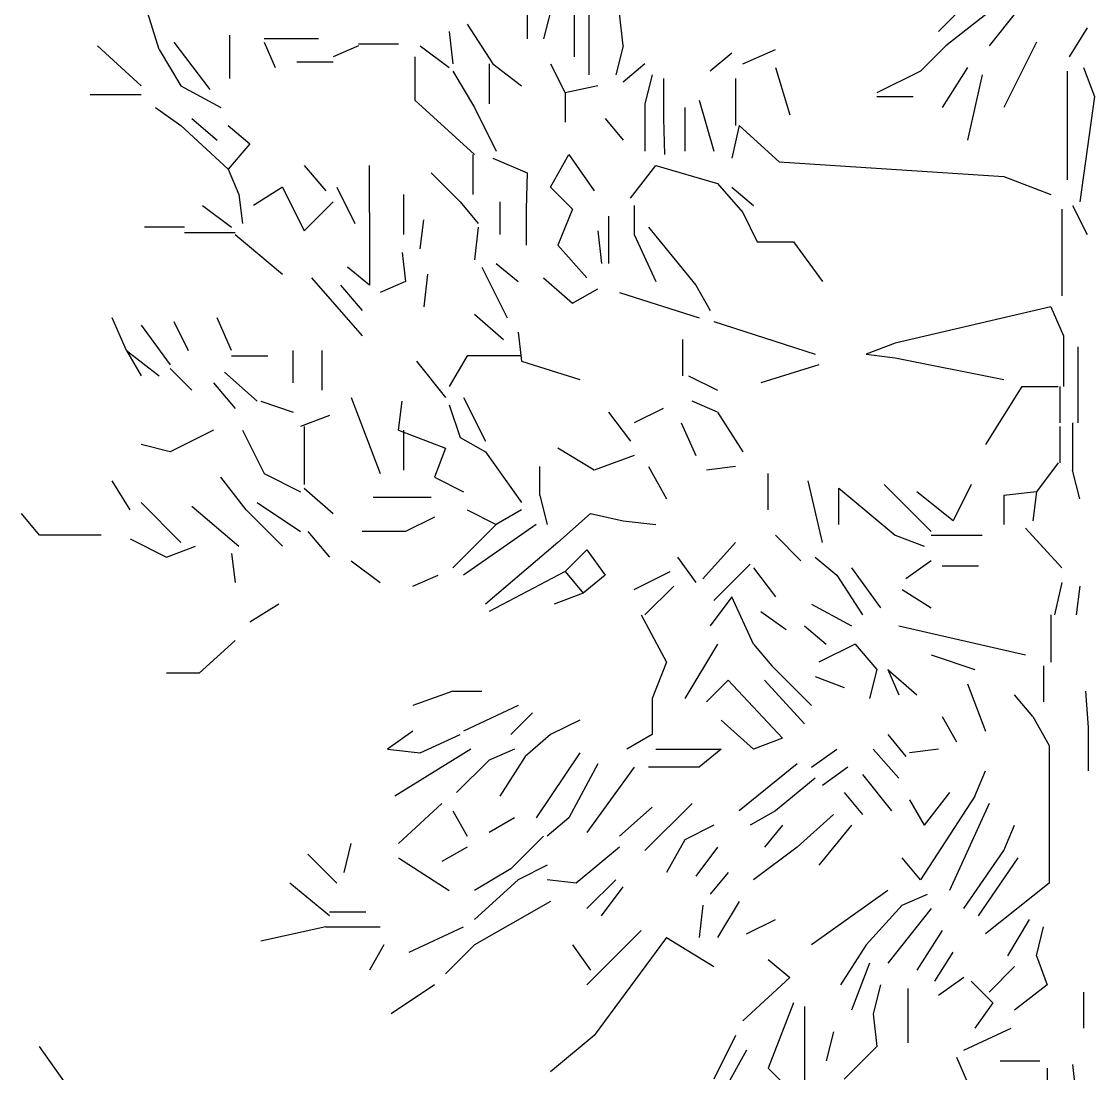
# Model space of a CAD drawing. Header units: metres. Extents: x -2.5 to 2, y 0 to 11.
# Drawn here: x -1.49 to 0.007, y 5.388 to 6.858 of the extents above; entities that cross this region are included whole.
import ezdxf

# ---------------------------------------------------------------- set-up
doc = ezdxf.new("R2010")
doc.units = ezdxf.units.M
doc.header["$LTSCALE"] = 0.2

msp = doc.modelspace()

# ---------------------------------------------------------------- linework, layer by layer
at = {"linetype": 'Continuous'}
for p, q in [((-0.7835, 6.9403), (-0.7835, 6.8339)), ((-0.7354, 6.9302), (-0.7607, 6.8339)), ((-0.7354, 6.9302), (-0.7607, 6.8339)), ((-0.7354, 6.9302), (-0.7607, 6.8339)), ((-0.1376, 6.915), (-0.2085, 6.8441)), ((-1.2977, 6.8187), (-1.318, 6.8846)), ((-0.7176, 6.8846), (-0.7176, 6.8086)), ((-0.6974, 6.8745), (-0.6974, 6.7833)), ((-0.1275, 6.8795), (-0.1984, 6.8238)), ((-0.1275, 6.8795), (-0.1984, 6.8238)), ((-0.1275, 6.8795), (-0.1984, 6.8238)), ((-0.0971, 6.8745), (-0.1376, 6.8238)), ((-0.6493, 6.8238), (-0.6543, 6.8694)), ((-0.8924, 6.8441), (-0.8874, 6.7985)), ((-0.8924, 6.8441), (-0.8874, 6.7985)), ((-0.8671, 6.8542), (-0.8316, 6.7985)), ((-0.0008, 6.8491), (-0.0261, 6.8086)), ((-0.0008, 6.8491), (-0.0261, 6.8086)), ((-0.0008, 6.8491), (-0.0261, 6.8086)), ((-1.2774, 6.8289), (-1.2268, 6.763)), ((-1.2774, 6.8289), (-1.2268, 6.763)), ((-1.2774, 6.8289), (-1.2268, 6.763)), ((-1.2774, 6.8289), (-1.2268, 6.763)), ((-1.2774, 6.8289), (-1.2268, 6.763)), ((-1.1989, 6.7782), (-1.1989, 6.839)), ((-1.0748, 6.8339), (-1.1508, 6.8339)), ((-1.1508, 6.8289), (-1.1356, 6.7934)), ((-0.9633, 6.8263), (-1.0191, 6.8263)), ((-0.9633, 6.8263), (-1.0191, 6.8263)), ((-0.0717, 6.8289), (-0.1173, 6.7377)), ((-0.0717, 6.8289), (-0.1173, 6.7377)), ((-1.323, 6.7681), (-1.3838, 6.8238)), ((-1.323, 6.7681), (-1.3838, 6.8238)), ((-1.323, 6.7681), (-1.3838, 6.8238)), ((-1.323, 6.7681), (-1.3838, 6.8238)), ((-1.323, 6.7681), (-1.3838, 6.8238)), ((-1.323, 6.7681), (-1.3838, 6.8238)), ((-1.2977, 6.8187), (-1.2673, 6.7681)), ((-1.2977, 6.8187), (-1.2673, 6.7681)), ((-1.2977, 6.8187), (-1.2673, 6.7681)), ((-1.2977, 6.8187), (-1.2673, 6.7681)), ((-1.0191, 6.8238), (-1.0545, 6.8086)), ((-1.0191, 6.8238), (-1.0545, 6.8086)), ((-1.0191, 6.8238), (-1.0545, 6.8086)), ((-1.0191, 6.8238), (-1.0545, 6.8086)), ((-1.0191, 6.8238), (-1.0545, 6.8086)), ((-1.0191, 6.8238), (-1.0545, 6.8086)), ((-1.0191, 6.8238), (-1.0545, 6.8086)), ((-0.9329, 6.8238), (-0.8924, 6.7934)), ((-0.6493, 6.8238), (-0.6594, 6.7833)), ((-0.6493, 6.8238), (-0.6594, 6.7833)), ((-0.6493, 6.8238), (-0.6594, 6.7833)), ((-0.6493, 6.8238), (-0.6594, 6.7833)), ((-0.6493, 6.8238), (-0.6594, 6.7833)), ((-0.6493, 6.8238), (-0.6594, 6.7833)), ((-0.6493, 6.8238), (-0.6594, 6.7833)), ((-0.6493, 6.8238), (-0.6594, 6.7833)), ((-0.4973, 6.8137), (-0.5277, 6.7883)), ((-0.4821, 6.7985), (-0.4365, 6.8187)), ((-0.1984, 6.8238), (-0.2338, 6.7883)), ((-1.0545, 6.801), (-1.1052, 6.801)), ((-1.0545, 6.801), (-1.1052, 6.801)), ((-1.0545, 6.801), (-1.1052, 6.801)), ((-1.0545, 6.801), (-1.1052, 6.801)), ((-0.9405, 6.8086), (-0.9405, 6.7478)), ((-0.8367, 6.7985), (-0.8367, 6.7428)), ((-0.8316, 6.7985), (-0.7911, 6.7681)), ((-0.8316, 6.7985), (-0.7911, 6.7681)), ((-0.8316, 6.7985), (-0.7911, 6.7681)), ((-0.8316, 6.7985), (-0.7911, 6.7681)), ((-0.8316, 6.7985), (-0.7911, 6.7681)), ((-0.8316, 6.7985), (-0.7911, 6.7681)), ((-0.8316, 6.7985), (-0.7911, 6.7681)), ((-0.8316, 6.7985), (-0.7911, 6.7681)), ((-0.8316, 6.7985), (-0.7911, 6.7681)), ((-0.8316, 6.7985), (-0.7911, 6.7681)), ((-0.8316, 6.7985), (-0.7911, 6.7681)), ((-0.8316, 6.7985), (-0.7911, 6.7681)), ((-0.8316, 6.7985), (-0.7911, 6.7681)), ((-0.8316, 6.7985), (-0.7911, 6.7681)), ((-0.8316, 6.7985), (-0.7911, 6.7681)), ((-0.8316, 6.7985), (-0.7911, 6.7681)), ((-0.8316, 6.7985), (-0.7911, 6.7681)), ((-0.8316, 6.7985), (-0.7911, 6.7681)), ((-0.8316, 6.7985), (-0.7911, 6.7681)), ((-0.8316, 6.7985), (-0.7911, 6.7681)), ((-0.8316, 6.7985), (-0.7911, 6.7681)), ((-0.8316, 6.7985), (-0.7911, 6.7681)), ((-0.8316, 6.7985), (-0.7911, 6.7681)), ((-0.8316, 6.7985), (-0.7911, 6.7681)), ((-0.8316, 6.7985), (-0.7911, 6.7681)), ((-0.7506, 6.7985), (-0.7303, 6.758)), ((-0.6189, 6.7985), (-0.6493, 6.7731)), ((-0.6189, 6.7985), (-0.6493, 6.7731)), ((-0.6189, 6.7985), (-0.6493, 6.7731)), ((-0.8874, 6.7883), (-0.8569, 6.7377)), ((-0.8874, 6.7883), (-0.8569, 6.7377)), ((-0.6087, 6.7833), (-0.6189, 6.7428)), ((-0.4365, 6.7934), (-0.4162, 6.7276)), ((-0.2338, 6.7883), (-0.2946, 6.758)), ((-0.168, 6.7934), (-0.2034, 6.7377)), ((-0.168, 6.7934), (-0.2034, 6.7377)), ((-0.1477, 6.7833), (-0.168, 6.6921)), ((-0.0287, 6.7883), (-0.0287, 6.6364)), ((-0.0287, 6.7883), (-0.0287, 6.6364)), ((-0.0287, 6.7883), (-0.0287, 6.6364)), ((-0.0287, 6.7883), (-0.0287, 6.6364)), ((-0.0287, 6.7883), (-0.0287, 6.6364)), ((-0.0287, 6.7883), (-0.0287, 6.6364)), ((-0.0287, 6.7883), (-0.0287, 6.6364)), ((-0.0287, 6.7883), (-0.0287, 6.6364)), ((-0.0287, 6.7883), (-0.0287, 6.6364)), ((-0.0059, 6.7934), (0.0093, 6.7529)), ((-1.2673, 6.7681), (-1.2116, 6.7377)), ((-1.2673, 6.7681), (-1.2116, 6.7377)), ((-0.6847, 6.7681), (-0.7303, 6.758)), ((-0.5923, 6.7225), (-0.5923, 6.7782)), ((-0.4922, 6.7782), (-0.4922, 6.7124)), ((-0.4922, 6.7782), (-0.4922, 6.7124)), ((-0.4922, 6.7782), (-0.4922, 6.7124)), ((-0.4922, 6.7782), (-0.4922, 6.7124)), ((-1.323, 6.7554), (-1.3939, 6.7554)), ((-1.323, 6.7554), (-1.3939, 6.7554)), ((-0.7303, 6.758), (-0.7303, 6.7174)), ((-0.2946, 6.7529), (-0.244, 6.7529)), ((-0.2946, 6.7529), (-0.244, 6.7529)), ((-0.2946, 6.7529), (-0.244, 6.7529)), ((-0.2946, 6.7529), (-0.244, 6.7529)), ((0.0093, 6.7529), (-0.0109, 6.606)), ((-1.3028, 6.7377), (-1.2673, 6.7124)), ((-1.3028, 6.7377), (-1.2673, 6.7124)), ((-1.3028, 6.7377), (-1.2673, 6.7124)), ((-0.9405, 6.7478), (-0.8569, 6.6718)), ((-0.8569, 6.7377), (-0.8266, 6.6769)), ((-0.6189, 6.7428), (-0.6189, 6.6769)), ((-0.5631, 6.7377), (-0.5631, 6.6769)), ((-0.5631, 6.7377), (-0.5631, 6.6769)), ((-0.5631, 6.7377), (-0.5631, 6.6769)), ((-0.5429, 6.7478), (-0.5226, 6.6769)), ((-0.5429, 6.7478), (-0.5226, 6.6769)), ((-1.2521, 6.7225), (-1.2166, 6.6921)), ((-1.2521, 6.7225), (-1.2166, 6.6921)), ((-1.2521, 6.7225), (-1.2166, 6.6921)), ((-1.2521, 6.7225), (-1.2166, 6.6921)), ((-0.6746, 6.7225), (-0.6493, 6.6921)), ((-0.591, 6.6718), (-0.5923, 6.7225)), ((-1.2673, 6.7124), (-1.2014, 6.6516)), ((-1.2673, 6.7124), (-1.2014, 6.6516)), ((-1.2014, 6.7124), (-1.171, 6.687)), ((-0.4871, 6.7124), (-0.4973, 6.6668)), ((-0.4871, 6.7124), (-0.4314, 6.6617)), ((-0.4871, 6.7124), (-0.4314, 6.6617)), ((-1.171, 6.687), (-1.2014, 6.6516)), ((-0.8595, 6.6718), (-0.8595, 6.6161)), ((-0.8595, 6.6718), (-0.8595, 6.6161)), ((-0.8595, 6.6718), (-0.8595, 6.6161)), ((-0.8316, 6.6668), (-0.7835, 6.6465)), ((-0.8316, 6.6668), (-0.7835, 6.6465)), ((-0.8316, 6.6668), (-0.7835, 6.6465)), ((-0.8316, 6.6668), (-0.7835, 6.6465)), ((-0.8316, 6.6668), (-0.7835, 6.6465)), ((-0.7506, 6.6262), (-0.7252, 6.6718)), ((-0.7252, 6.6718), (-0.6898, 6.6212)), ((-0.4314, 6.6617), (-0.1173, 6.6414)), ((-0.4314, 6.6617), (-0.1173, 6.6414)), ((-0.4314, 6.6617), (-0.1173, 6.6414)), ((-1.2014, 6.6516), (-1.1862, 6.6161)), ((-1.0951, 6.6566), (-1.0646, 6.6212)), ((-1.0951, 6.6566), (-1.0646, 6.6212)), ((-1.0951, 6.6566), (-1.0646, 6.6212)), ((-1.0039, 6.5908), (-1.0039, 6.6566)), ((-1.0039, 6.5908), (-1.0039, 6.6566)), ((-0.6391, 6.611), (-0.6037, 6.6566)), ((-0.6037, 6.6566), (-0.5175, 6.6313)), ((-0.8772, 6.606), (-0.9177, 6.6465)), ((-0.8772, 6.606), (-0.9177, 6.6465)), ((-0.8772, 6.606), (-0.9177, 6.6465)), ((-0.7835, 6.6465), (-0.7848, 6.5958)), ((-0.7835, 6.6465), (-0.7848, 6.5958)), ((-0.7835, 6.6465), (-0.7848, 6.5958)), ((-0.7835, 6.6465), (-0.7848, 6.5958)), ((-0.7835, 6.6465), (-0.7848, 6.5958)), ((-0.1173, 6.6414), (-0.0515, 6.6161)), ((-0.1173, 6.6414), (-0.0515, 6.6161)), ((-0.1173, 6.6414), (-0.0515, 6.6161)), ((-1.1254, 6.6262), (-1.166, 6.6009)), ((-1.1254, 6.6262), (-1.166, 6.6009)), ((-1.1254, 6.6262), (-1.0951, 6.5654)), ((-1.1254, 6.6262), (-1.0951, 6.5654)), ((-1.1254, 6.6262), (-1.0951, 6.5654)), ((-1.0495, 6.6262), (-1.0241, 6.5756)), ((-1.0495, 6.6262), (-1.0241, 6.5756)), ((-0.7202, 6.5958), (-0.7506, 6.6262)), ((-0.5175, 6.6313), (-0.4821, 6.5908)), ((-0.4973, 6.6262), (-0.4669, 6.6009)), ((-0.4973, 6.6262), (-0.4669, 6.6009)), ((-1.1862, 6.6161), (-1.1812, 6.5756)), ((-1.0951, 6.5654), (-1.0545, 6.606)), ((-1.0951, 6.5654), (-1.0545, 6.606)), ((-1.0951, 6.5654), (-1.0545, 6.606)), ((-0.9557, 6.5604), (-0.9557, 6.6161)), ((-0.9557, 6.5604), (-0.9557, 6.6161)), ((-0.9557, 6.5604), (-0.9557, 6.6161)), ((-0.9557, 6.5604), (-0.9557, 6.6161)), ((-0.8772, 6.606), (-0.8519, 6.5756)), ((-0.8772, 6.606), (-0.8519, 6.5756)), ((-0.8772, 6.606), (-0.8519, 6.5756)), ((-0.8772, 6.606), (-0.8519, 6.5756)), ((-0.8215, 6.606), (-0.8215, 6.5604)), ((-0.8215, 6.606), (-0.8215, 6.5604)), ((-0.8215, 6.606), (-0.8215, 6.5604)), ((-1.2369, 6.6009), (-1.1964, 6.5705)), ((-1.2369, 6.6009), (-1.1964, 6.5705)), ((-1.0039, 6.5908), (-1.0039, 6.4895)), ((-0.7848, 6.5958), (-0.7848, 6.5452)), ((-0.7848, 6.5958), (-0.7848, 6.5452)), ((-0.7848, 6.5958), (-0.7848, 6.5452)), ((-0.7848, 6.5958), (-0.7848, 6.5452)), ((-0.7848, 6.5958), (-0.7848, 6.5452)), ((-0.7202, 6.5958), (-0.7404, 6.5452)), ((-0.7202, 6.5958), (-0.7404, 6.5452)), ((-0.634, 6.6009), (-0.634, 6.5604)), ((-0.634, 6.6009), (-0.634, 6.5604)), ((-0.4821, 6.5908), (-0.4618, 6.5502)), ((-0.4821, 6.5908), (-0.4618, 6.5502)), ((-0.4821, 6.5908), (-0.4618, 6.5502)), ((-0.4821, 6.5908), (-0.4618, 6.5502)), ((-0.4821, 6.5908), (-0.4618, 6.5502)), ((-0.4821, 6.5908), (-0.4618, 6.5502)), ((-0.4821, 6.5908), (-0.4618, 6.5502)), ((-0.4821, 6.5908), (-0.4618, 6.5502)), ((-0.4821, 6.5908), (-0.4618, 6.5502)), ((-0.4821, 6.5908), (-0.4618, 6.5502)), ((-0.4821, 6.5908), (-0.4618, 6.5502)), ((-0.4821, 6.5908), (-0.4618, 6.5502)), ((-0.4821, 6.5908), (-0.4618, 6.5502)), ((-0.4821, 6.5908), (-0.4618, 6.5502)), ((-0.0363, 6.5958), (-0.0363, 6.5502)), ((-0.0211, 6.6009), (-0.0008, 6.5604)), ((-0.0211, 6.6009), (-0.0008, 6.5604)), ((-0.9329, 6.5401), (-0.9279, 6.5806)), ((-0.9329, 6.5401), (-0.9279, 6.5806)), ((-0.9329, 6.5401), (-0.9279, 6.5806)), ((-0.9329, 6.5401), (-0.9279, 6.5806)), ((-0.6695, 6.5857), (-0.6695, 6.5198)), ((-0.6695, 6.5857), (-0.6695, 6.5198)), ((-0.6695, 6.5857), (-0.6695, 6.5198)), ((-0.6695, 6.5857), (-0.6695, 6.5198)), ((-1.2622, 6.5705), (-1.318, 6.5705)), ((-1.2622, 6.5705), (-1.318, 6.5705)), ((-1.2622, 6.5629), (-1.1913, 6.5629)), ((-1.1913, 6.5604), (-1.1254, 6.5047)), ((-1.1913, 6.5604), (-1.1254, 6.5047)), ((-1.1913, 6.5604), (-1.1254, 6.5047)), ((-1.1913, 6.5604), (-1.1254, 6.5047)), ((-0.8519, 6.5705), (-0.8569, 6.5249)), ((-0.6847, 6.5654), (-0.6796, 6.5198)), ((-0.634, 6.5604), (-0.6037, 6.4945)), ((-0.634, 6.5604), (-0.6037, 6.4945)), ((-0.6138, 6.5705), (-0.5479, 6.4895)), ((-0.6138, 6.5705), (-0.5479, 6.4895)), ((-0.6138, 6.5705), (-0.5479, 6.4895)), ((-0.7404, 6.5452), (-0.6999, 6.4996)), ((-0.7404, 6.5452), (-0.6999, 6.4996)), ((-0.4618, 6.5502), (-0.4111, 6.5502)), ((-0.4618, 6.5502), (-0.4111, 6.5502)), ((-0.4618, 6.5502), (-0.4111, 6.5502)), ((-0.4618, 6.5502), (-0.4111, 6.5502)), ((-0.4618, 6.5502), (-0.4111, 6.5502)), ((-0.4618, 6.5502), (-0.4111, 6.5502)), ((-0.4618, 6.5502), (-0.4111, 6.5502)), ((-0.4618, 6.5502), (-0.4111, 6.5502)), ((-0.4618, 6.5502), (-0.4111, 6.5502)), ((-0.4618, 6.5502), (-0.4111, 6.5502)), ((-0.4618, 6.5502), (-0.4111, 6.5502)), ((-0.4618, 6.5502), (-0.4111, 6.5502)), ((-0.4618, 6.5502), (-0.4111, 6.5502)), ((-0.4618, 6.5502), (-0.4111, 6.5502)), ((-0.4111, 6.5502), (-0.3706, 6.4945)), ((-0.4111, 6.5502), (-0.3706, 6.4945)), ((-0.0363, 6.5502), (-0.0363, 6.4743)), ((-0.9583, 6.5351), (-0.9532, 6.4945)), ((-1.0039, 6.4895), (-1.0343, 6.5148)), ((-0.8468, 6.5148), (-0.8114, 6.4439)), ((-0.8468, 6.5148), (-0.8114, 6.4439)), ((-0.8266, 6.5198), (-0.7962, 6.4945)), ((-0.8266, 6.5198), (-0.7962, 6.4945)), ((-1.0849, 6.4996), (-1.014, 6.4185)), ((-1.0849, 6.4996), (-1.014, 6.4185)), ((-0.9228, 6.5047), (-0.9279, 6.4591)), ((-0.7607, 6.4996), (-0.7202, 6.4641)), ((-1.0444, 6.4895), (-1.014, 6.454)), ((-0.9532, 6.4945), (-0.9887, 6.4793)), ((-0.9532, 6.4945), (-0.9887, 6.4793)), ((-0.9532, 6.4945), (-0.9887, 6.4793)), ((-0.9532, 6.4945), (-0.9887, 6.4793)), ((-0.9532, 6.4945), (-0.9887, 6.4793)), ((-0.9532, 6.4945), (-0.9887, 6.4793)), ((-0.9532, 6.4945), (-0.9887, 6.4793)), ((-0.7202, 6.4641), (-0.6847, 6.4844)), ((-0.5479, 6.4895), (-0.5277, 6.454)), ((-0.5479, 6.4895), (-0.5277, 6.454)), ((-0.5479, 6.4895), (-0.5277, 6.454)), ((-0.6543, 6.4793), (-0.5429, 6.4439)), ((-0.6543, 6.4793), (-0.5429, 6.4439)), ((-0.6543, 6.4793), (-0.5429, 6.4439)), ((-0.0515, 6.4591), (-0.2693, 6.4084)), ((-0.0515, 6.4591), (-0.2693, 6.4084)), ((-0.0515, 6.4591), (-0.0337, 6.4185)), ((-1.3433, 6.3983), (-1.3635, 6.4439)), ((-1.3433, 6.3983), (-1.3635, 6.4439)), ((-1.3433, 6.3983), (-1.3635, 6.4439)), ((-1.2774, 6.4388), (-1.2572, 6.3983)), ((-1.2774, 6.4388), (-1.2572, 6.3983)), ((-1.2774, 6.4388), (-1.2572, 6.3983)), ((-1.1964, 6.3983), (-1.2166, 6.4439)), ((-0.8569, 6.4489), (-0.8164, 6.4135)), ((-0.8569, 6.4489), (-0.8164, 6.4135)), ((-0.5226, 6.4388), (-0.3808, 6.3932)), ((-0.5226, 6.4388), (-0.3808, 6.3932)), ((-0.5226, 6.4388), (-0.3808, 6.3932)), ((-0.5226, 6.4388), (-0.3808, 6.3932)), ((-1.323, 6.4337), (-1.2825, 6.378)), ((-0.7962, 6.4236), (-0.7911, 6.3831)), ((-0.5657, 6.3628), (-0.5657, 6.4135)), ((-0.2693, 6.4084), (-0.3098, 6.3932)), ((-0.2693, 6.4084), (-0.3098, 6.3932)), ((-0.0337, 6.4185), (-0.0337, 6.3476)), ((-1.3433, 6.3983), (-1.2977, 6.3628)), ((-1.3433, 6.3983), (-1.2977, 6.3628)), ((-1.3433, 6.3983), (-1.323, 6.3628)), ((-1.1103, 6.3527), (-1.1103, 6.3983)), ((-1.0697, 6.3425), (-1.0697, 6.3983)), ((-0.3098, 6.3932), (-0.2693, 6.3881)), ((-0.3098, 6.3932), (-0.2693, 6.3881)), ((-0.0135, 6.2969), (-0.0135, 6.4033)), ((-0.0135, 6.2969), (-0.0135, 6.4033)), ((-1.1964, 6.3907), (-1.1457, 6.3907)), ((-1.1964, 6.3907), (-1.1457, 6.3907)), ((-1.1964, 6.3907), (-1.1457, 6.3907)), ((-1.1964, 6.3907), (-1.1457, 6.3907)), ((-1.1964, 6.3907), (-1.1457, 6.3907)), ((-0.938, 6.3831), (-0.8975, 6.3324)), ((-0.938, 6.3831), (-0.8975, 6.3324)), ((-0.8671, 6.3907), (-0.8924, 6.3476)), ((-0.8671, 6.3907), (-0.8924, 6.3476)), ((-0.8671, 6.3907), (-0.8924, 6.3476)), ((-0.8671, 6.3907), (-0.8924, 6.3476)), ((-0.7911, 6.3907), (-0.8671, 6.3907)), ((-0.7911, 6.3907), (-0.8671, 6.3907)), ((-0.7911, 6.3907), (-0.8671, 6.3907)), ((-0.7911, 6.3907), (-0.8671, 6.3907)), ((-0.7911, 6.3831), (-0.71, 6.3577)), ((-0.3757, 6.378), (-0.4567, 6.3527)), ((-0.2693, 6.3881), (-0.1173, 6.3577)), ((-0.2693, 6.3881), (-0.1173, 6.3577)), ((-0.2693, 6.3881), (-0.1173, 6.3577)), ((-0.2693, 6.3881), (-0.1173, 6.3577)), ((-0.2693, 6.3881), (-0.1173, 6.3577)), ((-0.2693, 6.3881), (-0.1173, 6.3577)), ((-0.2693, 6.3881), (-0.1173, 6.3577)), ((-0.2693, 6.3881), (-0.1173, 6.3577)), ((-0.2693, 6.3881), (-0.1173, 6.3577)), ((-0.2693, 6.3881), (-0.1173, 6.3577)), ((-1.2825, 6.3729), (-1.2521, 6.3425)), ((-1.2065, 6.3679), (-1.1609, 6.3273)), ((-0.5581, 6.3628), (-0.5175, 6.3425)), ((-1.2217, 6.3527), (-1.1913, 6.3172)), ((-1.2217, 6.3527), (-1.1913, 6.3172)), ((-0.092, 6.3476), (-0.1427, 6.2666)), ((-0.092, 6.3476), (-0.0413, 6.3476)), ((-0.092, 6.3476), (-0.0413, 6.3476)), ((-0.092, 6.3476), (-0.0413, 6.3476)), ((-0.092, 6.3476), (-0.0413, 6.3476)), ((-0.0388, 6.3476), (-0.0388, 6.2969)), ((-0.0388, 6.3476), (-0.0388, 6.2969)), ((-0.0388, 6.3476), (-0.0388, 6.2969)), ((-0.0388, 6.3476), (-0.0388, 6.2969)), ((-1.0292, 6.3324), (-0.9887, 6.226)), ((-1.0292, 6.3324), (-0.9887, 6.226)), ((-0.8722, 6.3324), (-0.8418, 6.2716)), ((-0.8722, 6.3324), (-0.8418, 6.2716)), ((-1.1558, 6.3273), (-1.1103, 6.3121)), ((-1.1558, 6.3273), (-1.1103, 6.3121)), ((-1.1558, 6.3273), (-1.1103, 6.3121)), ((-1.1558, 6.3273), (-1.1103, 6.3121)), ((-0.9633, 6.2868), (-0.9583, 6.3273)), ((-0.9633, 6.2868), (-0.9583, 6.3273)), ((-0.9633, 6.2868), (-0.9583, 6.3273)), ((-0.8924, 6.3223), (-0.8772, 6.2767)), ((-0.5175, 6.3121), (-0.553, 6.3273)), ((-1.0596, 6.3071), (-1.1001, 6.2919)), ((-1.0596, 6.3071), (-1.1001, 6.2919)), ((-1.0596, 6.3071), (-1.1001, 6.2919)), ((-0.6695, 6.3121), (-0.6391, 6.2716)), ((-0.6695, 6.3121), (-0.6391, 6.2716)), ((-0.6695, 6.3121), (-0.6391, 6.2716)), ((-0.6695, 6.3121), (-0.6391, 6.2716)), ((-0.5935, 6.3172), (-0.634, 6.2969)), ((-0.5935, 6.3172), (-0.634, 6.2969)), ((-0.5175, 6.3121), (-0.4821, 6.2564)), ((-1.0951, 6.2919), (-1.0951, 6.2108)), ((-1.0951, 6.2919), (-1.0951, 6.2108)), ((-1.0951, 6.2919), (-1.0951, 6.2108)), ((-1.0951, 6.2919), (-1.0951, 6.2108)), ((-1.0951, 6.2919), (-1.0951, 6.2108)), ((-1.0951, 6.2919), (-1.0951, 6.2108)), ((-0.5682, 6.2969), (-0.5479, 6.2514)), ((-0.0388, 6.2919), (-0.0388, 6.2412)), ((-0.0388, 6.2919), (-0.0388, 6.2412)), ((-0.0388, 6.2919), (-0.0388, 6.2412)), ((-0.0211, 6.2969), (-0.0211, 6.2311)), ((-0.0211, 6.2969), (-0.0211, 6.2311)), ((-0.0211, 6.2969), (-0.0211, 6.2311)), ((-0.0211, 6.2969), (-0.0211, 6.2311)), ((-1.2217, 6.2868), (-1.2825, 6.2564)), ((-1.1812, 6.2868), (-1.1508, 6.226)), ((-1.1812, 6.2868), (-1.1508, 6.226)), ((-1.1812, 6.2868), (-1.1508, 6.226)), ((-1.1812, 6.2868), (-1.1508, 6.226)), ((-1.1812, 6.2868), (-1.1508, 6.226)), ((-1.1812, 6.2868), (-1.1508, 6.226)), ((-1.1812, 6.2868), (-1.1508, 6.226)), ((-1.1812, 6.2868), (-1.1508, 6.226)), ((-1.1812, 6.2868), (-1.1508, 6.226)), ((-0.9633, 6.2868), (-0.8975, 6.2615)), ((-0.9633, 6.2868), (-0.8975, 6.2615)), ((-0.9557, 6.2311), (-0.9557, 6.2868)), ((-0.9557, 6.2311), (-0.9557, 6.2868)), ((-0.8772, 6.2767), (-0.8418, 6.2564)), ((-1.2825, 6.2564), (-1.323, 6.2666)), ((-0.8975, 6.2615), (-0.9127, 6.221)), ((-0.8975, 6.2615), (-0.9127, 6.221)), ((-0.8975, 6.2615), (-0.9127, 6.221)), ((-0.8975, 6.2615), (-0.9127, 6.221)), ((-0.6898, 6.2311), (-0.7404, 6.2615)), ((-0.6898, 6.2311), (-0.7404, 6.2615)), ((-0.8418, 6.2564), (-0.7911, 6.1855)), ((-0.634, 6.2514), (-0.6898, 6.2311)), ((-0.634, 6.2514), (-0.6898, 6.2311)), ((-0.7658, 6.1956), (-0.7658, 6.2362)), ((-0.6138, 6.2362), (-0.5885, 6.1906)), ((-0.4922, 6.2362), (-0.5327, 6.2311)), ((-0.4922, 6.2362), (-0.5327, 6.2311)), ((-0.4922, 6.2362), (-0.5327, 6.2311)), ((-0.4922, 6.2362), (-0.5327, 6.2311)), ((-0.0413, 6.2412), (-0.0717, 6.2007)), ((-0.0413, 6.2412), (-0.0717, 6.2007)), ((-0.0413, 6.2412), (-0.0717, 6.2007)), ((-0.0109, 6.1906), (-0.0211, 6.2311)), ((-0.0109, 6.1906), (-0.0211, 6.2311)), ((-1.3382, 6.1754), (-1.3635, 6.2159)), ((-1.3382, 6.1754), (-1.3635, 6.2159)), ((-1.1761, 6.1754), (-1.2116, 6.221)), ((-1.1761, 6.1754), (-1.2116, 6.221)), ((-1.1761, 6.1754), (-1.2116, 6.221)), ((-1.1508, 6.226), (-1.1001, 6.2007)), ((-1.1508, 6.226), (-1.1001, 6.2007)), ((-1.1508, 6.226), (-1.1001, 6.2007)), ((-1.1508, 6.226), (-1.1001, 6.2007)), ((-1.1508, 6.226), (-1.1001, 6.2007)), ((-1.1508, 6.226), (-1.1001, 6.2007)), ((-1.1508, 6.226), (-1.1001, 6.2007)), ((-1.1508, 6.226), (-1.1001, 6.2007)), ((-1.1508, 6.226), (-1.1001, 6.2007)), ((-0.9127, 6.221), (-0.8722, 6.2007)), ((-0.9127, 6.221), (-0.8722, 6.2007)), ((-0.9127, 6.221), (-0.8722, 6.2007)), ((-0.9127, 6.221), (-0.8722, 6.2007)), ((-0.4466, 6.1754), (-0.4466, 6.226)), ((-0.3706, 6.1298), (-0.3909, 6.2159)), ((-1.0951, 6.2058), (-1.0545, 6.1703)), ((-0.3478, 6.1551), (-0.3478, 6.2058)), ((-0.3478, 6.1551), (-0.3478, 6.2058)), ((-0.3478, 6.1551), (-0.3478, 6.2058)), ((-0.3478, 6.2058), (-0.2693, 6.1399)), ((-0.3478, 6.2058), (-0.2693, 6.1399)), ((-0.3478, 6.2058), (-0.2693, 6.1399)), ((-0.2541, 6.1804), (-0.2845, 6.2108)), ((-0.2541, 6.1804), (-0.2845, 6.2108)), ((-0.1882, 6.1602), (-0.2389, 6.2007)), ((-0.1882, 6.1602), (-0.2389, 6.2007)), ((-0.1882, 6.1602), (-0.2389, 6.2007)), ((-0.1882, 6.1602), (-0.2389, 6.2007)), ((-0.1882, 6.1602), (-0.2389, 6.2007)), ((-0.1882, 6.1602), (-0.2389, 6.2007)), ((-0.1629, 6.2108), (-0.1882, 6.1602)), ((-0.1629, 6.2108), (-0.1882, 6.1602)), ((-0.1629, 6.2108), (-0.1882, 6.1602)), ((-0.1629, 6.2108), (-0.1882, 6.1602)), ((-0.1629, 6.2108), (-0.1882, 6.1602)), ((-0.1629, 6.2108), (-0.1882, 6.1602)), ((-0.0717, 6.2007), (-0.1173, 6.1956)), ((-0.0717, 6.2007), (-0.1173, 6.1956)), ((-0.0717, 6.2007), (-0.1173, 6.1956)), ((-0.0717, 6.2007), (-0.0768, 6.1602)), ((-0.0717, 6.2007), (-0.0768, 6.1602)), ((-1.323, 6.1855), (-1.2673, 6.1298)), ((-1.1609, 6.1855), (-1.1001, 6.145)), ((-1.1609, 6.1855), (-1.1001, 6.145)), ((-1.1609, 6.1855), (-1.1001, 6.145)), ((-1.1609, 6.1855), (-1.1001, 6.145)), ((-1.1609, 6.1855), (-1.1001, 6.145)), ((-1.1609, 6.1855), (-1.1001, 6.145)), ((-0.9988, 6.1931), (-0.9177, 6.1931)), ((-0.7658, 6.1956), (-0.7556, 6.1551)), ((-0.7658, 6.1956), (-0.7556, 6.1551)), ((-0.7658, 6.1956), (-0.7556, 6.1551)), ((-0.7658, 6.1956), (-0.7556, 6.1551)), ((-0.7658, 6.1956), (-0.7556, 6.1551)), ((-0.7658, 6.1956), (-0.7556, 6.1551)), ((-0.1173, 6.1956), (-0.1173, 6.1551)), ((-0.1173, 6.1956), (-0.1173, 6.1551)), ((-0.1173, 6.1956), (-0.1173, 6.1551)), ((-0.1173, 6.1956), (-0.1173, 6.1551)), ((-1.4649, 6.1399), (-1.4902, 6.1703)), ((-1.4649, 6.1399), (-1.4902, 6.1703)), ((-1.4649, 6.1399), (-1.4902, 6.1703)), ((-1.4649, 6.1399), (-1.4902, 6.1703)), ((-1.2521, 6.1804), (-1.1862, 6.1247)), ((-1.2521, 6.1804), (-1.1862, 6.1247)), ((-1.1761, 6.1754), (-1.1254, 6.1247)), ((-0.8671, 6.1754), (-0.8266, 6.1551)), ((-0.8671, 6.1754), (-0.8266, 6.1551)), ((-0.8671, 6.1754), (-0.8266, 6.1551)), ((-0.8671, 6.1754), (-0.8266, 6.1551)), ((-0.8671, 6.1754), (-0.8266, 6.1551)), ((-0.8671, 6.1754), (-0.8266, 6.1551)), ((-0.7911, 6.1754), (-0.8266, 6.1551)), ((-0.7911, 6.1754), (-0.8266, 6.1551)), ((-0.7911, 6.1754), (-0.8266, 6.1551)), ((-0.6948, 6.1703), (-0.7404, 6.1298)), ((-0.6948, 6.1703), (-0.7404, 6.1298)), ((-0.6948, 6.1703), (-0.7404, 6.1298)), ((-0.6948, 6.1703), (-0.6493, 6.1602)), ((-0.2541, 6.1804), (-0.2187, 6.145)), ((-0.9127, 6.1652), (-0.9532, 6.145)), ((-0.8266, 6.1551), (-0.8874, 6.0943)), ((-0.8266, 6.1551), (-0.8874, 6.0943)), ((-0.7708, 6.1551), (-0.8722, 6.0842)), ((-0.7708, 6.1551), (-0.8722, 6.0842)), ((-0.7708, 6.1551), (-0.8722, 6.0842)), ((-0.7708, 6.1551), (-0.8722, 6.0842)), ((-0.6493, 6.1602), (-0.6037, 6.1551)), ((-1.3787, 6.1399), (-1.4649, 6.1399)), ((-1.3787, 6.1399), (-1.4649, 6.1399)), ((-1.3787, 6.1399), (-1.4649, 6.1399)), ((-1.3787, 6.1399), (-1.4649, 6.1399)), ((-1.09, 6.145), (-1.0596, 6.1095)), ((-1.09, 6.145), (-1.0596, 6.1095)), ((-1.09, 6.145), (-1.0596, 6.1095)), ((-1.09, 6.145), (-1.0596, 6.1095)), ((-1.09, 6.145), (-1.0596, 6.1095)), ((-1.09, 6.145), (-1.0596, 6.1095)), ((-1.09, 6.145), (-1.0596, 6.1095)), ((-1.09, 6.145), (-1.0596, 6.1095)), ((-0.9532, 6.145), (-1.014, 6.145)), ((-0.4365, 6.1399), (-0.401, 6.1044)), ((-0.2693, 6.1399), (-0.2288, 6.1247)), ((-0.2693, 6.1399), (-0.2288, 6.1247)), ((-0.2693, 6.1399), (-0.2288, 6.1247)), ((-0.2187, 6.1399), (-0.1477, 6.1399)), ((-0.2187, 6.1399), (-0.1477, 6.1399)), ((-0.0869, 6.15), (-0.0363, 6.0943)), ((-0.0869, 6.15), (-0.0363, 6.0943)), ((-0.0869, 6.15), (-0.0363, 6.0943)), ((-0.0869, 6.15), (-0.0363, 6.0943)), ((-0.0869, 6.15), (-0.0363, 6.0943)), ((-1.3382, 6.1348), (-1.2876, 6.1095)), ((-1.3382, 6.1348), (-1.2876, 6.1095)), ((-1.3382, 6.1348), (-1.2876, 6.1095)), ((-1.3382, 6.1348), (-1.2876, 6.1095)), ((-1.3382, 6.1348), (-1.2876, 6.1095)), ((-1.3382, 6.1348), (-1.2876, 6.1095)), ((-1.3382, 6.1348), (-1.2876, 6.1095)), ((-1.3382, 6.1348), (-1.2876, 6.1095)), ((-1.2876, 6.1095), (-1.247, 6.1247)), ((-1.2876, 6.1095), (-1.247, 6.1247)), ((-1.2876, 6.1095), (-1.247, 6.1247)), ((-1.2876, 6.1095), (-1.247, 6.1247)), ((-1.2876, 6.1095), (-1.247, 6.1247)), ((-1.2876, 6.1095), (-1.247, 6.1247)), ((-1.2876, 6.1095), (-1.247, 6.1247)), ((-1.2876, 6.1095), (-1.247, 6.1247)), ((-0.7404, 6.1298), (-0.8418, 6.0437)), ((-0.7404, 6.1298), (-0.8418, 6.0437)), ((-0.7404, 6.1298), (-0.8418, 6.0437)), ((-0.4922, 6.1298), (-0.5378, 6.0791)), ((-0.4922, 6.1298), (-0.5378, 6.0791)), ((-0.4922, 6.1298), (-0.5378, 6.0791)), ((-1.1964, 6.1146), (-1.1913, 6.074)), ((-0.7303, 6.0892), (-0.6999, 6.1196)), ((-0.7303, 6.0892), (-0.6999, 6.1196)), ((-0.7303, 6.0892), (-0.6999, 6.1196)), ((-0.7303, 6.0892), (-0.6999, 6.1196)), ((-0.7303, 6.0892), (-0.6999, 6.1196)), ((-0.6999, 6.1196), (-0.6746, 6.0842)), ((-0.6999, 6.1196), (-0.6746, 6.0842)), ((-0.6999, 6.1196), (-0.6746, 6.0842)), ((-0.6999, 6.1196), (-0.6746, 6.0842)), ((-0.6999, 6.1196), (-0.6746, 6.0842)), ((-0.5733, 6.1095), (-0.5479, 6.074)), ((-0.5733, 6.1095), (-0.5479, 6.074)), ((-0.3808, 6.1095), (-0.3504, 6.0842)), ((-0.3808, 6.1095), (-0.3504, 6.0842)), ((-1.0292, 6.1044), (-0.9887, 6.074)), ((-0.4719, 6.0994), (-0.5226, 6.0487)), ((-0.4719, 6.0994), (-0.5226, 6.0487)), ((-0.4669, 6.0943), (-0.4365, 6.0538)), ((-0.4669, 6.0943), (-0.4365, 6.0538)), ((-0.4669, 6.0943), (-0.4365, 6.0538)), ((-0.4669, 6.0943), (-0.4365, 6.0538)), ((-0.4669, 6.0943), (-0.4365, 6.0538)), ((-0.4669, 6.0943), (-0.4365, 6.0538)), ((-0.3301, 6.0943), (-0.2896, 6.0386)), ((-0.3301, 6.0943), (-0.2896, 6.0386)), ((-0.3301, 6.0943), (-0.2896, 6.0386)), ((-0.3301, 6.0943), (-0.2896, 6.0386)), ((-0.3301, 6.0943), (-0.2896, 6.0386)), ((-0.3301, 6.0943), (-0.2896, 6.0386)), ((-0.2187, 6.1044), (-0.2541, 6.0791)), ((-0.1528, 6.0968), (-0.2034, 6.0968)), ((-0.9431, 6.069), (-0.9076, 6.0842)), ((-0.7303, 6.0892), (-0.8367, 6.0335)), ((-0.7303, 6.0892), (-0.8367, 6.0335)), ((-0.7303, 6.0892), (-0.8367, 6.0335)), ((-0.7303, 6.0892), (-0.8367, 6.0335)), ((-0.7303, 6.0892), (-0.705, 6.0589)), ((-0.6746, 6.0842), (-0.705, 6.0589)), ((-0.634, 6.0639), (-0.5834, 6.0892)), ((-0.3504, 6.0842), (-0.3149, 6.0285)), ((-0.5783, 6.069), (-0.6189, 6.0285)), ((-0.2592, 6.0639), (-0.2187, 6.0386)), ((-0.0363, 6.074), (-0.0464, 6.0285)), ((-0.0363, 6.074), (-0.0464, 6.0285)), ((-0.0109, 6.069), (-0.016, 6.0285)), ((-0.0109, 6.069), (-0.016, 6.0285)), ((-0.0109, 6.069), (-0.016, 6.0285)), ((-0.705, 6.0589), (-0.7455, 6.0437)), ((-0.705, 6.0589), (-0.7455, 6.0437)), ((-0.705, 6.0589), (-0.7455, 6.0437)), ((-0.705, 6.0589), (-0.7455, 6.0437)), ((-0.705, 6.0589), (-0.7455, 6.0437)), ((-0.705, 6.0589), (-0.7455, 6.0437)), ((-0.705, 6.0589), (-0.7455, 6.0437)), ((-0.705, 6.0589), (-0.7455, 6.0437)), ((-0.4973, 6.0538), (-0.5277, 6.0133)), ((-0.4669, 5.9879), (-0.4973, 6.0538)), ((-1.1305, 6.0437), (-1.171, 6.0183)), ((-0.4567, 6.0335), (-0.4213, 6.0082)), ((-0.4567, 6.0335), (-0.4213, 6.0082)), ((-0.3858, 6.0437), (-0.3301, 6.0133)), ((-0.6239, 6.0285), (-0.5885, 5.9626)), ((-0.6239, 6.0285), (-0.5885, 5.9626)), ((-0.0515, 6.0285), (-0.0515, 5.9626)), ((-0.396, 6.0133), (-0.3656, 5.9879)), ((-0.2642, 6.0133), (-0.0869, 5.9727)), ((-0.2642, 6.0133), (-0.0869, 5.9727)), ((-0.2642, 6.0133), (-0.0869, 5.9727)), ((-0.2642, 6.0133), (-0.0869, 5.9727)), ((-0.2642, 6.0133), (-0.0869, 5.9727)), ((-0.2642, 6.0133), (-0.0869, 5.9727)), ((-0.2642, 6.0133), (-0.0869, 5.9727)), ((-0.2642, 6.0133), (-0.0869, 5.9727)), ((-1.1913, 5.993), (-1.242, 5.9474)), ((-1.1913, 5.993), (-1.242, 5.9474)), ((-1.1913, 5.993), (-1.242, 5.9474)), ((-0.5175, 5.9879), (-0.5631, 5.9119)), ((-0.4669, 5.9879), (-0.4416, 5.9575)), ((-0.325, 5.9879), (-0.3757, 5.9626)), ((-0.325, 5.9879), (-0.2946, 5.9525)), ((-0.325, 5.9879), (-0.2946, 5.9525)), ((-0.325, 5.9879), (-0.2946, 5.9525)), ((-0.325, 5.9879), (-0.2946, 5.9525)), ((-0.325, 5.9879), (-0.2946, 5.9525)), ((-0.5885, 5.9626), (-0.6087, 5.9119)), ((-0.5885, 5.9626), (-0.6087, 5.9119)), ((-0.2187, 5.9727), (-0.1579, 5.9525)), ((-0.2187, 5.9727), (-0.1579, 5.9525)), ((-1.242, 5.9474), (-1.2876, 5.9474)), ((-1.242, 5.9474), (-1.2876, 5.9474)), ((-1.242, 5.9474), (-1.2876, 5.9474)), ((-0.4416, 5.9575), (-0.3858, 5.9018)), ((-0.4416, 5.9575), (-0.3858, 5.9018)), ((-0.4416, 5.9575), (-0.3858, 5.9018)), ((-0.4416, 5.9575), (-0.3858, 5.9018)), ((-0.4416, 5.9575), (-0.3858, 5.9018)), ((-0.4416, 5.9575), (-0.3858, 5.9018)), ((-0.4416, 5.9575), (-0.3858, 5.9018)), ((-0.4416, 5.9575), (-0.3858, 5.9018)), ((-0.4416, 5.9575), (-0.3858, 5.9018)), ((-0.2946, 5.9525), (-0.3048, 5.9119)), ((-0.2946, 5.9525), (-0.3048, 5.9119)), ((-0.2794, 5.9525), (-0.2642, 5.917)), ((-0.2794, 5.9525), (-0.2389, 5.917)), ((-0.0616, 5.9575), (-0.0616, 5.9069)), ((-0.0616, 5.9575), (-0.0616, 5.9069)), ((-0.5023, 5.9373), (-0.5327, 5.9069)), ((-0.5023, 5.9373), (-0.4264, 5.8562)), ((-0.396, 5.8765), (-0.4517, 5.9373)), ((-0.396, 5.8765), (-0.4517, 5.9373)), ((-0.396, 5.8765), (-0.4517, 5.9373)), ((-0.396, 5.8765), (-0.4517, 5.9373)), ((-0.396, 5.8765), (-0.4517, 5.9373)), ((-0.396, 5.8765), (-0.4517, 5.9373)), ((-0.396, 5.8765), (-0.4517, 5.9373)), ((-0.396, 5.8765), (-0.4517, 5.9373)), ((-0.396, 5.8765), (-0.4517, 5.9373)), ((-0.3808, 5.9423), (-0.3402, 5.9271)), ((-0.168, 5.9322), (-0.1427, 5.8663)), ((-0.8874, 5.9221), (-0.9431, 5.9018)), ((-0.8874, 5.9221), (-0.8468, 5.9221)), ((-0.0768, 5.8866), (-0.1021, 5.917)), ((-0.0033, 5.9221), (0.0005, 5.8714)), ((-0.0033, 5.9221), (0.0005, 5.8714)), ((-0.7962, 5.9018), (-0.8722, 5.8663)), ((-0.6087, 5.9119), (-0.6087, 5.8613)), ((-0.6087, 5.9119), (-0.6087, 5.8613)), ((-0.7759, 5.8917), (-0.8063, 5.8613)), ((-0.7759, 5.8917), (-0.8063, 5.8613)), ((-0.7759, 5.8917), (-0.8063, 5.8613)), ((-0.7759, 5.8917), (-0.8063, 5.8613)), ((-0.7759, 5.8917), (-0.8063, 5.8613)), ((-0.7759, 5.8917), (-0.8063, 5.8613)), ((-0.7759, 5.8917), (-0.8063, 5.8613)), ((-0.7759, 5.8917), (-0.8063, 5.8613)), ((-0.2034, 5.8866), (-0.1832, 5.8511)), ((-0.0768, 5.8866), (-0.054, 5.8461)), ((-0.0768, 5.8866), (-0.054, 5.8461)), ((-0.0768, 5.8866), (-0.054, 5.8461)), ((-0.0768, 5.8866), (-0.054, 5.8461)), ((-0.0768, 5.8866), (-0.054, 5.8461)), ((-0.0768, 5.8866), (-0.054, 5.8461)), ((-0.71, 5.8815), (-0.7506, 5.8613)), ((-0.4669, 5.841), (-0.5125, 5.8815)), ((0.0005, 5.8714), (0.0005, 5.8106)), ((0.0005, 5.8714), (0.0005, 5.8106)), ((-0.9431, 5.8663), (-0.9785, 5.841)), ((-0.9329, 5.836), (-0.8772, 5.8613)), ((-0.7506, 5.8613), (-0.786, 5.8309)), ((-0.6087, 5.8613), (-0.6442, 5.841)), ((-0.6087, 5.8613), (-0.6442, 5.841)), ((-0.4264, 5.8562), (-0.4669, 5.841)), ((-0.2794, 5.8613), (-0.2541, 5.8309)), ((-0.2794, 5.8613), (-0.2541, 5.8309)), ((-0.2794, 5.8613), (-0.2541, 5.8309)), ((-0.2794, 5.8613), (-0.2541, 5.8309)), ((-0.9785, 5.841), (-0.9329, 5.836)), ((-0.862, 5.841), (-0.9684, 5.7752)), ((-0.862, 5.841), (-0.9684, 5.7752)), ((-0.862, 5.841), (-0.9684, 5.7752)), ((-0.862, 5.841), (-0.9684, 5.7752)), ((-0.8012, 5.841), (-0.8367, 5.8258)), ((-0.8012, 5.841), (-0.8367, 5.8258)), ((-0.8012, 5.841), (-0.8367, 5.8258)), ((-0.8012, 5.841), (-0.8367, 5.8258)), ((-0.6037, 5.841), (-0.5125, 5.841)), ((-0.5125, 5.841), (-0.5429, 5.8157)), ((-0.3858, 5.8157), (-0.3504, 5.841)), ((-0.2997, 5.841), (-0.2642, 5.8005)), ((-0.2997, 5.841), (-0.2642, 5.8005)), ((-0.2997, 5.841), (-0.2642, 5.8005)), ((-0.2997, 5.841), (-0.2642, 5.8005)), ((-0.2997, 5.841), (-0.2642, 5.8005)), ((-0.2997, 5.841), (-0.2642, 5.8005)), ((-0.2997, 5.841), (-0.2642, 5.8005)), ((-0.2997, 5.841), (-0.2642, 5.8005)), ((-0.2085, 5.841), (-0.249, 5.836)), ((-0.2085, 5.841), (-0.249, 5.836)), ((-0.2085, 5.841), (-0.249, 5.836)), ((-0.2085, 5.841), (-0.249, 5.836)), ((-0.2085, 5.841), (-0.249, 5.836)), ((-0.2085, 5.841), (-0.249, 5.836)), ((-0.2085, 5.841), (-0.249, 5.836)), ((-0.054, 5.8461), (-0.054, 5.6536)), ((-0.054, 5.8461), (-0.054, 5.6536)), ((-0.054, 5.8461), (-0.054, 5.6536)), ((-0.054, 5.8461), (-0.054, 5.6536)), ((-0.054, 5.8461), (-0.054, 5.6536)), ((-0.054, 5.8461), (-0.054, 5.6536)), ((-0.8367, 5.8258), (-0.8823, 5.7802)), ((-0.8367, 5.8258), (-0.8823, 5.7802)), ((-0.8367, 5.8258), (-0.8823, 5.7802)), ((-0.786, 5.8309), (-0.8215, 5.7752)), ((-0.786, 5.8309), (-0.8215, 5.7752)), ((-0.786, 5.8309), (-0.8215, 5.7752)), ((-0.71, 5.836), (-0.7708, 5.7448)), ((-0.6847, 5.8207), (-0.7252, 5.7448)), ((-0.6847, 5.8207), (-0.7252, 5.7448)), ((-0.6847, 5.8207), (-0.7252, 5.7448)), ((-0.634, 5.8157), (-0.6999, 5.7245)), ((-0.634, 5.8157), (-0.6999, 5.7245)), ((-0.634, 5.8157), (-0.6999, 5.7245)), ((-0.5429, 5.8157), (-0.6138, 5.8157)), ((-0.4061, 5.8207), (-0.4871, 5.7549)), ((-0.3352, 5.8157), (-0.3706, 5.7904)), ((-0.1579, 5.7752), (-0.1427, 5.8106)), ((-0.1579, 5.7752), (-0.1427, 5.8106)), ((-0.3808, 5.8005), (-0.4365, 5.7549)), ((-0.3808, 5.8005), (-0.4365, 5.7549)), ((-0.3149, 5.8056), (-0.2744, 5.7549)), ((-0.3402, 5.7802), (-0.3149, 5.7498)), ((-0.3402, 5.7802), (-0.3149, 5.7498)), ((-0.1933, 5.7802), (-0.2288, 5.7346)), ((-0.9025, 5.765), (-0.9633, 5.7093)), ((-0.553, 5.765), (-0.6189, 5.6992)), ((-0.553, 5.765), (-0.6189, 5.6992)), ((-0.249, 5.7701), (-0.2288, 5.7346)), ((-0.249, 5.7701), (-0.2288, 5.7346)), ((-0.1579, 5.7752), (-0.2338, 5.6586)), ((-0.1579, 5.7752), (-0.2338, 5.6586)), ((-0.1579, 5.7752), (-0.2338, 5.6586)), ((-0.1579, 5.7752), (-0.2338, 5.6586)), ((-0.1579, 5.7752), (-0.2338, 5.6586)), ((-0.1376, 5.765), (-0.1933, 5.6434)), ((-0.8874, 5.7549), (-0.8671, 5.7194)), ((-0.8874, 5.7549), (-0.8671, 5.7194)), ((-0.6087, 5.76), (-0.6543, 5.7194)), ((-0.6087, 5.76), (-0.6543, 5.7194)), ((-0.6087, 5.76), (-0.6543, 5.7194)), ((-0.4365, 5.7549), (-0.4719, 5.7346)), ((-0.4365, 5.7549), (-0.4719, 5.7346)), ((-0.3554, 5.7498), (-0.4061, 5.7042)), ((-0.3554, 5.7498), (-0.4061, 5.7042)), ((-0.3554, 5.7498), (-0.4061, 5.7042)), ((-0.8012, 5.7448), (-0.8367, 5.7245)), ((-0.8012, 5.7448), (-0.8367, 5.7245)), ((-0.7252, 5.7448), (-0.7556, 5.7194)), ((-0.7252, 5.7448), (-0.7556, 5.7194)), ((-0.5226, 5.7346), (-0.5631, 5.7144)), ((-0.5226, 5.7346), (-0.5631, 5.7144)), ((-0.4264, 5.7346), (-0.4517, 5.7042)), ((-0.3301, 5.7346), (-0.3757, 5.6789)), ((-0.1173, 5.6992), (-0.1021, 5.7346)), ((-0.1173, 5.6992), (-0.1021, 5.7346)), ((-0.1173, 5.6992), (-0.1021, 5.7346)), ((-0.1173, 5.6992), (-0.1021, 5.7346)), ((-0.7607, 5.7194), (-0.8063, 5.6738)), ((-1.0393, 5.6688), (-1.0292, 5.7093)), ((-0.8671, 5.7042), (-0.9025, 5.684)), ((-0.6543, 5.7042), (-0.7151, 5.6536)), ((-0.5631, 5.7144), (-0.5885, 5.6688)), ((-0.5631, 5.7144), (-0.5885, 5.6688)), ((-0.5175, 5.7042), (-0.5479, 5.6637)), ((-0.5175, 5.7042), (-0.5479, 5.6637)), ((-0.4061, 5.7042), (-0.4669, 5.6586)), ((-0.4061, 5.7042), (-0.4669, 5.6586)), ((-0.4061, 5.7042), (-0.4669, 5.6586)), ((-0.4061, 5.7042), (-0.4669, 5.6586)), ((-0.4061, 5.7042), (-0.4669, 5.6586)), ((-0.4061, 5.7042), (-0.4669, 5.6586)), ((-0.4061, 5.7042), (-0.4669, 5.6586)), ((-0.4061, 5.7042), (-0.4669, 5.6586)), ((-0.4061, 5.7042), (-0.4669, 5.6586)), ((-0.4061, 5.7042), (-0.4669, 5.6586)), ((-0.4061, 5.7042), (-0.4669, 5.6586)), ((-0.4061, 5.7042), (-0.4669, 5.6586)), ((-0.4061, 5.7042), (-0.4669, 5.6586)), ((-1.0495, 5.6536), (-1.09, 5.6941)), ((-1.0495, 5.6536), (-1.09, 5.6941)), ((-1.0495, 5.6536), (-1.09, 5.6941)), ((-0.9633, 5.689), (-0.8924, 5.6434)), ((-0.2338, 5.6586), (-0.2592, 5.689)), ((-0.2338, 5.6586), (-0.2592, 5.689)), ((-0.2338, 5.6586), (-0.2592, 5.689)), ((-0.2338, 5.6586), (-0.2592, 5.689)), ((-0.2338, 5.6586), (-0.2592, 5.689)), ((-0.1731, 5.6181), (-0.1173, 5.6992)), ((-0.1528, 5.608), (-0.0971, 5.689)), ((-0.1528, 5.608), (-0.0971, 5.689)), ((-0.1528, 5.608), (-0.0971, 5.689)), ((-0.1528, 5.608), (-0.0971, 5.689)), ((-0.1528, 5.608), (-0.0971, 5.689)), ((-0.1528, 5.608), (-0.0971, 5.689)), ((-0.8063, 5.6738), (-0.8569, 5.6434)), ((-0.7556, 5.6789), (-0.7962, 5.6586)), ((-0.7556, 5.6789), (-0.7962, 5.6586)), ((-0.7556, 5.6789), (-0.7962, 5.6586)), ((-0.7556, 5.6789), (-0.7962, 5.6586)), ((-0.7556, 5.6789), (-0.7962, 5.6586)), ((-0.7556, 5.6789), (-0.7962, 5.6586)), ((-0.7556, 5.6789), (-0.7962, 5.6586)), ((-0.7556, 5.6789), (-0.7962, 5.6586)), ((-0.7556, 5.6789), (-0.7962, 5.6586)), ((-0.7962, 5.6586), (-0.8569, 5.6029)), ((-0.7151, 5.6536), (-0.7556, 5.6586)), ((-0.6594, 5.6586), (-0.6999, 5.6181)), ((-0.5023, 5.6688), (-0.5277, 5.6384)), ((-0.5023, 5.6688), (-0.5277, 5.6384)), ((-0.5023, 5.6688), (-0.5277, 5.6384)), ((-1.0596, 5.608), (-1.1153, 5.6536)), ((-0.6796, 5.608), (-0.6493, 5.6485)), ((-0.054, 5.6536), (-0.1427, 5.5827)), ((-0.054, 5.6536), (-0.1427, 5.5827)), ((-0.054, 5.6536), (-0.1427, 5.5827)), ((-0.054, 5.6536), (-0.1427, 5.5827)), ((-0.054, 5.6536), (-0.1427, 5.5827)), ((-0.054, 5.6536), (-0.1427, 5.5827)), ((-0.2794, 5.6434), (-0.3858, 5.5675)), ((-0.2794, 5.6434), (-0.3858, 5.5675)), ((-0.2592, 5.6232), (-0.2237, 5.6384)), ((-0.2592, 5.6232), (-0.2237, 5.6384)), ((-0.2592, 5.6232), (-0.2237, 5.6384)), ((-0.2592, 5.6232), (-0.2237, 5.6384)), ((-0.2592, 5.6232), (-0.2237, 5.6384)), ((-0.7506, 5.6282), (-0.8569, 5.5675)), ((-0.7506, 5.6282), (-0.8569, 5.5675)), ((-0.5378, 5.6232), (-0.5429, 5.5776)), ((-0.4871, 5.6282), (-0.5175, 5.5776)), ((-0.2592, 5.6232), (-0.3098, 5.5675)), ((-0.2592, 5.6232), (-0.3098, 5.5675)), ((-0.2187, 5.6181), (-0.2794, 5.5421)), ((-0.2187, 5.6181), (-0.2794, 5.5421)), ((-0.2187, 5.6181), (-0.2794, 5.5421)), ((-0.2187, 5.6181), (-0.2794, 5.5421)), ((-0.2187, 5.6181), (-0.2794, 5.5421)), ((-1.0089, 5.613), (-1.0596, 5.613)), ((-1.0089, 5.613), (-1.0596, 5.613)), ((-1.0089, 5.613), (-1.0596, 5.613)), ((-0.477, 5.5827), (-0.4365, 5.6029)), ((-0.0819, 5.6029), (-0.1123, 5.5523)), ((-0.0819, 5.6029), (-0.1123, 5.5523)), ((-0.0819, 5.6029), (-0.1123, 5.5523)), ((-0.0819, 5.6029), (-0.1123, 5.5523)), ((-1.0646, 5.5928), (-1.1558, 5.5725)), ((-1.0646, 5.5928), (-1.1558, 5.5725)), ((-1.0646, 5.5928), (-1.1558, 5.5725)), ((-1.0646, 5.5928), (-1.1558, 5.5725)), ((-1.0646, 5.5928), (-1.1558, 5.5725)), ((-1.0646, 5.5928), (-0.9887, 5.5928)), ((-0.9481, 5.5573), (-0.8722, 5.5928)), ((-0.6239, 5.5877), (-0.6999, 5.5117)), ((-0.2034, 5.5877), (-0.2389, 5.532)), ((-0.0717, 5.5523), (-0.0616, 5.5928)), ((-0.0717, 5.5523), (-0.0616, 5.5928)), ((-0.0717, 5.5523), (-0.0616, 5.5928)), ((-0.0717, 5.5523), (-0.0616, 5.5928)), ((-0.5885, 5.5776), (-0.6898, 5.4408)), ((-0.5885, 5.5776), (-0.6898, 5.4408)), ((-0.5885, 5.5776), (-0.6898, 5.4408)), ((-0.5885, 5.5776), (-0.6898, 5.4408)), ((-0.5885, 5.5776), (-0.6898, 5.4408)), ((-0.5885, 5.5776), (-0.6898, 5.4408)), ((-0.5885, 5.5776), (-0.6898, 5.4408)), ((-0.5885, 5.5776), (-0.5226, 5.5371)), ((-0.9836, 5.5675), (-1.0039, 5.532)), ((-0.9836, 5.5675), (-1.0039, 5.532)), ((-0.8569, 5.5675), (-0.8975, 5.5269)), ((-0.7202, 5.5675), (-0.6948, 5.532)), ((-0.3098, 5.5675), (-0.3453, 5.5117)), ((-0.2136, 5.5168), (-0.1882, 5.5573)), ((-0.4466, 5.5472), (-0.4162, 5.5219)), ((-0.4466, 5.5472), (-0.4162, 5.5219)), ((-0.4466, 5.5472), (-0.4162, 5.5219)), ((-0.3048, 5.5421), (-0.3301, 5.4763)), ((-0.3048, 5.5421), (-0.3301, 5.4763)), ((-0.3048, 5.5421), (-0.3301, 5.4763)), ((-0.0717, 5.5523), (-0.0565, 5.5117)), ((-0.1021, 5.5371), (-0.1376, 5.5016)), ((-0.1021, 5.5371), (-0.1376, 5.5016)), ((-0.1021, 5.5371), (-0.1376, 5.5016)), ((-0.9127, 5.5117), (-0.9735, 5.4712)), ((-0.9127, 5.5117), (-0.9735, 5.4712)), ((-0.4162, 5.5219), (-0.4821, 5.4611)), ((-0.4162, 5.5219), (-0.4821, 5.4611)), ((-0.4162, 5.5219), (-0.4821, 5.4611)), ((-0.2896, 5.5117), (-0.2997, 5.4712)), ((-0.2896, 5.5117), (-0.2997, 5.4712)), ((-0.2896, 5.5117), (-0.2997, 5.4712)), ((-0.2896, 5.5117), (-0.2997, 5.4712)), ((-0.1731, 5.5219), (-0.2085, 5.4965)), ((-0.1731, 5.5219), (-0.2085, 5.4965)), ((-0.1731, 5.5219), (-0.2085, 5.4965)), ((-0.1731, 5.5219), (-0.2085, 5.4965)), ((-0.1731, 5.5219), (-0.2085, 5.4965)), ((-0.1629, 5.5168), (-0.1325, 5.4864)), ((-0.0565, 5.5117), (-0.1021, 5.4763)), ((-0.2516, 5.5067), (-0.2516, 5.4307)), ((-0.2516, 5.5067), (-0.2516, 5.4307)), ((-0.0059, 5.5016), (-0.0059, 5.4509)), ((-0.0059, 5.5016), (-0.0059, 5.4509)), ((-0.0059, 5.5016), (-0.0059, 5.4509)), ((-0.4111, 5.4864), (-0.4466, 5.3952)), ((-0.396, 5.4813), (-0.396, 5.3648)), ((-0.1325, 5.4864), (-0.1579, 5.4509)), ((-0.1325, 5.4864), (-0.1579, 5.4509)), ((-0.1325, 5.4864), (-0.1579, 5.4509)), ((-0.1325, 5.4864), (-0.1579, 5.4509)), ((-0.2997, 5.4712), (-0.2946, 5.4256)), ((-0.1731, 5.4205), (-0.1072, 5.4509)), ((-0.6898, 5.4408), (-0.7506, 5.3901)), ((-0.6898, 5.4408), (-0.7506, 5.3901)), ((-0.6898, 5.4408), (-0.7506, 5.3901)), ((-0.6898, 5.4408), (-0.7506, 5.3901)), ((-0.6898, 5.4408), (-0.7506, 5.3901)), ((-0.6898, 5.4408), (-0.7506, 5.3901)), ((-0.6898, 5.4408), (-0.7506, 5.3901)), ((-0.4922, 5.4408), (-0.5226, 5.38)), ((-0.4922, 5.4408), (-0.5226, 5.38)), ((-0.3554, 5.4459), (-0.3656, 5.4053)), ((-1.3787, 5.304), (-1.4649, 5.4256)), ((-0.477, 5.4205), (-0.5074, 5.3648)), ((-0.2946, 5.4256), (-0.3402, 5.38)), ((-0.1832, 5.4104), (-0.168, 5.375)), ((-0.1832, 5.4104), (-0.168, 5.375)), ((-0.1832, 5.4104), (-0.168, 5.375)), ((-0.1224, 5.4053), (-0.0667, 5.4053)), ((-0.1224, 5.4053), (-0.0667, 5.4053)), ((-0.1224, 5.4053), (-0.0667, 5.4053)), ((-0.1224, 5.4053), (-0.0667, 5.4053)), ((-0.4466, 5.3952), (-0.4111, 5.3598)), ((-0.0565, 5.3952), (-0.0565, 5.299)), ((-0.0211, 5.4003), (-0.016, 5.3547))]:
    msp.add_line(p, q, dxfattribs=at)

doc.saveas('drawing.dxf')
